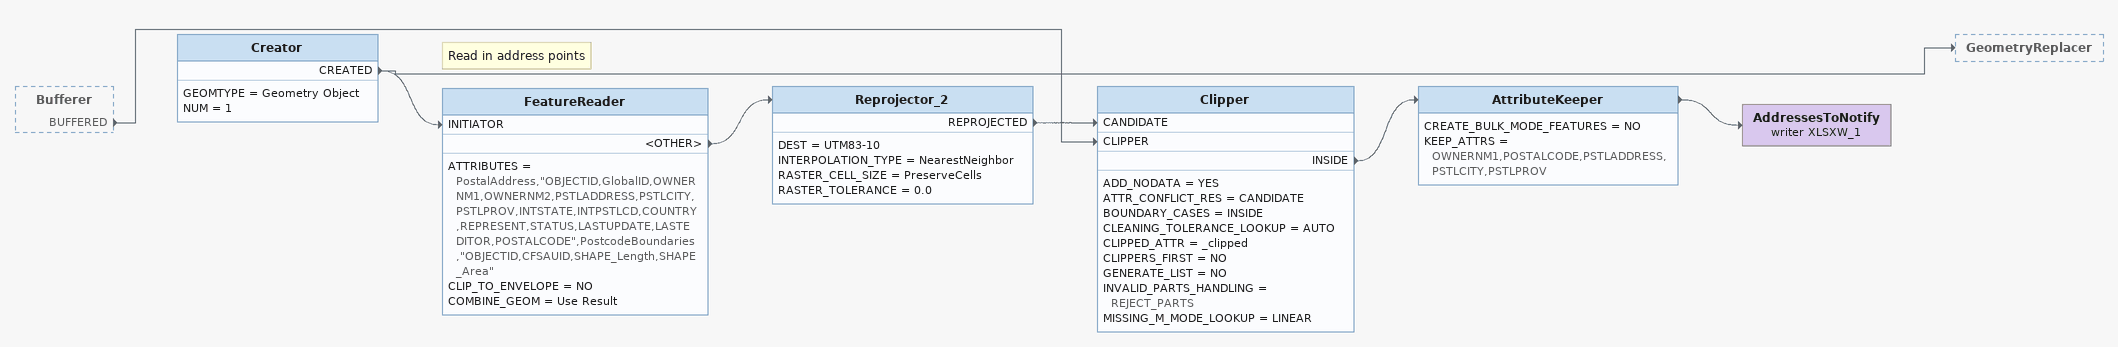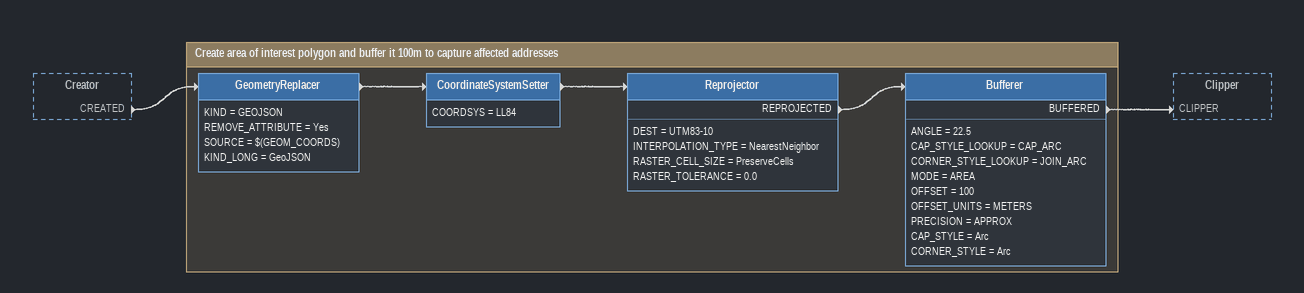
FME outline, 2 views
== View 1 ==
Bufferer [outside]
    BUFFERED -> Clipper [CLIPPER]
Creator
    GEOMTYPE = Geometry Object
    NUM = 1
    CREATED -> FeatureReader [INITIATOR]
    CREATED -> GeometryReplacer
Note: Read in address points
FeatureReader
    ATTRIBUTES = PostalAddress,"OBJECTID,GlobalID,OWNERNM1,OWNERNM2,PSTLADDRESS,PSTLCITY,PSTLPROV,INTSTATE,INTPSTLCD,COUNTRY,REPRESENT,STATUS,LASTUPDATE,LASTEDITOR,POSTALCODE",PostcodeBoundaries,"OBJECTID,CFSAUID,SHAPE_Length,SHAPE_Area"
    CLIP_TO_ENVELOPE = NO
    COMBINE_GEOM = Use Result
    <OTHER> -> Reprojector_2
Reprojector_2
    DEST = UTM83-10
    INTERPOLATION_TYPE = NearestNeighbor
    RASTER_CELL_SIZE = PreserveCells
    RASTER_TOLERANCE = 0.0
    REPROJECTED -> Clipper [CANDIDATE]
Clipper
    ADD_NODATA = YES
    ATTR_CONFLICT_RES = CANDIDATE
    BOUNDARY_CASES = INSIDE
    CLEANING_TOLERANCE_LOOKUP = AUTO
    CLIPPED_ATTR = _clipped
    CLIPPERS_FIRST = NO
    GENERATE_LIST = NO
    INVALID_PARTS_HANDLING = REJECT_PARTS
    MISSING_M_MODE_LOOKUP = LINEAR
    INSIDE -> AttributeKeeper
AttributeKeeper
    CREATE_BULK_MODE_FEATURES = NO
    KEEP_ATTRS = OWNERNM1,POSTALCODE,PSTLADDRESS,PSTLCITY,PSTLPROV
    -> AddressesToNotify (writer XLSXW_1)
AddressesToNotify (writer XLSXW_1)

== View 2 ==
Creator [outside]
    CREATED -> GeometryReplacer

Bookmark: Create area of interest polygon and buffer it 100m to capture affected addresses
GeometryReplacer
    KIND = GEOJSON
    REMOVE_ATTRIBUTE = Yes
    SOURCE = $(GEOM_COORDS)
    KIND_LONG = GeoJSON
    -> CoordinateSystemSetter
CoordinateSystemSetter
    COORDSYS = LL84
    -> Reprojector
Reprojector
    DEST = UTM83-10
    INTERPOLATION_TYPE = NearestNeighbor
    RASTER_CELL_SIZE = PreserveCells
    RASTER_TOLERANCE = 0.0
    REPROJECTED -> Bufferer
Bufferer
    ANGLE = 22.5
    CAP_STYLE_LOOKUP = CAP_ARC
    CORNER_STYLE_LOOKUP = JOIN_ARC
    MODE = AREA
    OFFSET = 100
    OFFSET_UNITS = METERS
    PRECISION = APPROX
    CAP_STYLE = Arc
    CORNER_STYLE = Arc
    BUFFERED -> Clipper [CLIPPER]
